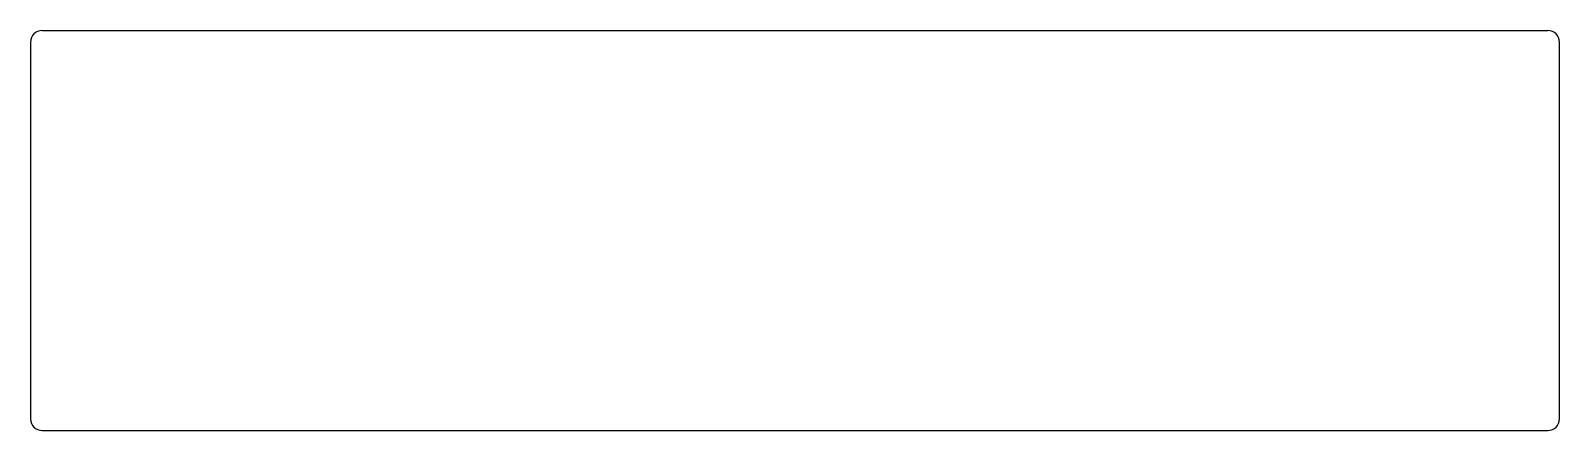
# Model space of a CAD drawing. Header units: millimetres. Extents: x -49 to 217, y 102 to 171.
import ezdxf

# ---------------------------------------------------------------- set-up
doc = ezdxf.new("R2010")
doc.units = ezdxf.units.MM
doc.layers.get('0').update_dxf_attribs({"color": 253, "lineweight": 70, "true_color": 0x8faf8f})

msp = doc.modelspace()

# ---------------------------------------------------------------- linework, layer by layer
at = {"color": 250, "lineweight": -3, "true_color": 0x262626}
for p, q in [((-47.3, 171.41), (214.8, 171.41)), ((-49.3, 169.41), (-49.3, 103.81)), ((216.8, 103.81), (216.8, 169.41)), ((-47.3, 101.81), (214.8, 101.81))]:
    msp.add_line(p, q, dxfattribs=at)
for centre, start, end in [((-47.3, 169.41), 90, 180), ((214.8, 169.41), 360, 90), ((-47.3, 103.81), 180, 270), ((214.8, 103.81), 270, 0)]:
    msp.add_arc(centre, 2, start, end, dxfattribs=at)

doc.saveas('drawing.dxf')
